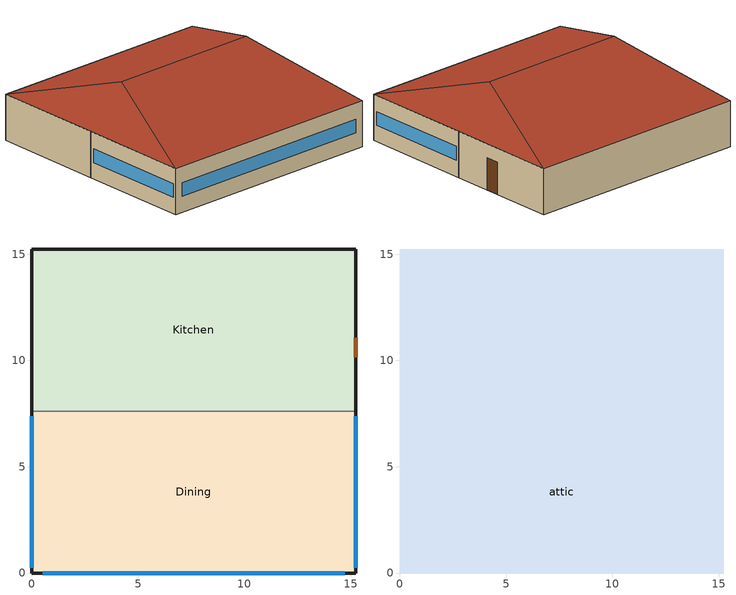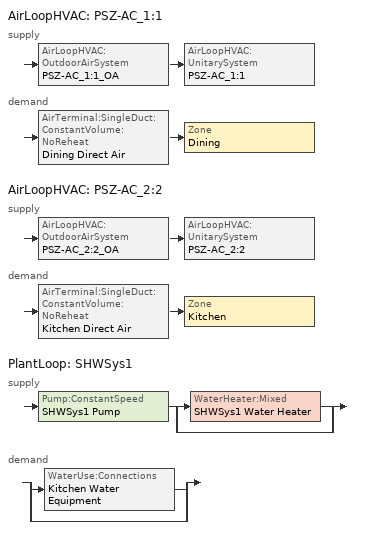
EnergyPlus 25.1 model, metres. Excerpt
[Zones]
Dining
 floor ground (Dining_Floor_Ffactor): 15.24,7.62 15.24,0 0,0 0,7.62 z0
 wall outside (nonres_ext_wall): 0,7.62 0,0 15.24,0 15.24,7.62 z0:3.05
 wall to Kitchen (int_wall): 15.24,7.62 0,7.62 z0:3.05
 window (NonreseastwestWindow_U_0.36_SHGC_0.38): 15.24,0.25 15.24,7.37 / 0,7.37 0,0.25 z1.07:1.98
 window (NonresWindow_U_0.36_SHGC_0.38): 0.51,0 14.73,0 z1.07:1.98
Kitchen
 floor ground (Kitchen_Floor_Ffactor): 15.24,15.24 15.24,7.62 0,7.62 0,15.24 z0
 wall outside (nonres_ext_wall): 15.24,7.62 15.24,15.24 0,15.24 0,7.62 z0:3.05
 door (Swinging Door_con): 15.24,10.15 15.24,11.06 z0:2.13
attic
 floor to Dining (nonres_roof_floor): 0,0 0,7.62 15.24,7.62 15.24,0 z3.05
 floor to Kitchen (nonres_roof_floor): 15.24,15.24 15.24,7.62 0,7.62 0,15.24 z3.05
 roof outside (AtticRoofDeck): 15.24,0,3.05 15.24,15.24,3.05 12.7,7.62,5.59; 15.24,15.24,3.05 0,15.24,3.05 2.54,7.62,5.59 12.7,7.62,5.59; 0,0,3.05 15.24,0,3.05 12.7,7.62,5.59 2.54,7.62,5.59; 0,15.24,3.05 0,0,3.05 2.54,7.62,5.59
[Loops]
AirLoopHVAC 'PSZ-AC_1:1'
 supply: AirLoopHVAC:OutdoorAirSystem 'PSZ-AC_1:1_OA' > AirLoopHVAC:UnitarySystem 'PSZ-AC_1:1'
 demand: AirTerminal:SingleDuct:ConstantVolume:NoReheat 'Dining Direct Air' > Zone 'Dining'
AirLoopHVAC 'PSZ-AC_2:2'
 supply: AirLoopHVAC:OutdoorAirSystem 'PSZ-AC_2:2_OA' > AirLoopHVAC:UnitarySystem 'PSZ-AC_2:2'
 demand: AirTerminal:SingleDuct:ConstantVolume:NoReheat 'Kitchen Direct Air' > Zone 'Kitchen'
PlantLoop 'SHWSys1'
 supply: Pump:ConstantSpeed 'SHWSys1 Pump' > split
  | WaterHeater:Mixed 'SHWSys1 Water Heater'
  | bypass
 demand: split
  | WaterUse:Connections 'Kitchen Water Equipment'
  | bypass
[Building]
RestaurantFastFood: Loads convergence tolerance value=0.04; Maximum number of warmup days=15; Minimum number of warmup days=6; North axis=0; Solar distribution=MinimalShadowing; Temperature convergence tolerance value=0.2; Terrain=City
[Site:GroundTemperature:FCfactorMethod]
January ground temperature=7.1; February ground temperature=3; March ground temperature=-1; April ground temperature=0.8; May ground temperature=-0.2; June ground temperature=4.8; July ground temperature=6.1; August ground temperature=13.7; September ground temperature=22.2; October ground temperature=22.7; November ground temperature=21.7; December ground temperature=18.5
[Site:Location]
Denver-Aurora-Buckley.AFB_CO_USA WMO=724695: Elevation=1726; Latitude=39.72; Longitude=-104.75; Time zone=-7
[Site:WaterMainsTemperature]
Annual average outdoor air temperature=9.95; Calculation method=Correlation; Maximum difference in monthly average outdoor air temperatures=23.7
[SizingPeriod:DesignDay] Barometric pressure=82237; Day of month=21; Daylight saving time indicator=No; Dry bulb temperature range modifier type=DefaultMultipliers; Humidity condition type=WetBulb; Rain indicator=No; Snow indicator=No
Name | Ashrae clear sky optical depth for beam irradiance taub | Ashrae clear sky optical depth for diffuse irradiance taud | Daily dry bulb temperature range | Day type | Maximum dry bulb temperature | Month | Solar model indicator | Wetbulb or dewpoint at maximum dry bulb | Wind direction | Wind speed | Sky clearness
Denver-Aurora-Buckley.AFB_CO_USA Ann Clg .4% Condns DB=>MWB | 0.423 | 2.02 | 14.8 | SummerDesignDay | 33.9 | 7 | ASHRAETau | 15 | 30 | 3.6
Denver-Aurora-Buckley.AFB_CO_USA Ann Htg 99.6% Condns DB |  |  | 0 | WinterDesignDay | -17.9 | 12 | ASHRAEClearSky | -17.9 | 180 | 2.5 | 0
[Construction]
AtticRoofDeck: F12 Asphalt shingles, G02 16mm plywood
InteriorFurnishings: Std Wood 6inch
NonresWindow_U_0.36_SHGC_0.38: Nonres Window Glazing Layer
NonreseastwestWindow_U_0.36_SHGC_0.38: Nonres East West Glazing Layer
Swinging Door_con: Opaque Door panel_con
int_wall: G01 13mm gypsum board, G01 13mm gypsum board
nonres_ext_wall: F07 25mm stucco, G01 16mm gypsum board, Nonres_Exterior_Wall_Insulation, G01 16mm gypsum board
nonres_roof_floor: G01 16mm gypsum board, Nonres_Roof_Insulation
[Construction:FfactorGroundFloor] Area=116.171; F factor=0.90012; Perimeterexposed=30.4856
Dining_Floor_Ffactor; Kitchen_Floor_Ffactor
[Material]
Name | Conductivity | Density | Roughness | Solar absorptance | Specific heat | Thermal absorptance | Thickness | Visible absorptance
F07 25mm stucco | 0.72 | 1856 | Smooth | 0.7 | 840 | 0.9 | 0.0254 | 0.7
F12 Asphalt shingles | 0.04 | 1120 | VeryRough | 0.7 | 1260 | 0.9 | 0.0032
G01 13mm gypsum board | 0.16 | 800 | Smooth | 0.7 | 1090 | 0.9 | 0.0127 | 0.5
G01 16mm gypsum board | 0.16 | 800 | MediumSmooth |  | 1090 |  | 0.0159
G02 16mm plywood | 0.12 | 544 | Smooth |  | 1210 |  | 0.0159
Std Wood 6inch | 0.12 | 540 | MediumSmooth | 0.7 | 1210 | 0.9 | 0.15 | 0.7
[Material:NoMass] Solar absorptance=0.7; Thermal absorptance=0.9; Visible absorptance=0.7
Name | Roughness | Thermal resistance
Nonres_Exterior_Wall_Insulation | MediumSmooth | 3.06958
Nonres_Roof_Insulation | MediumSmooth | 8.09878
Opaque Door panel_con | MediumRough | 0.475964
[WindowMaterial:SimpleGlazingSystem] Solar heat gain coefficient=0.38; U factor=2.04417; Visible transmittance=0.418
Nonres East West Glazing Layer; Nonres Window Glazing Layer
[AirLoopHVAC] Design supply air flow rate=Autosize
PSZ-AC_1:1; PSZ-AC_2:2
[AirLoopHVAC:UnitarySystem] Availability schedule=ALWAYS_ON; Control type=Load; Cooling supply air flow rate=Autosize; Cooling supply air flow rate method=SupplyAirFlowRate; Dehumidification control type=None; Dx heating coil sizing ratio=1; Fan placement=DrawThrough; Heating supply air flow rate=Autosize; Heating supply air flow rate method=SupplyAirFlowRate; Latent load control=SensibleOnlyLoadControl; Maximum supply air temperature=Autosize; Minimum supply air temperature=2; No load supply air flow rate=Autosize; No load supply air flow rate control set to low speed=No; No load supply air flow rate method=SupplyAirFlowRate; Supply air fan operating mode schedule=HVACOperationSchd; Use doas dx cooling coil=No
Name | Controlling zone or thermostat location | Cooling coil | Design specification multispeed object | Heating coil | Supply fan
PSZ-AC_1:1 | Dining | PSZ-AC_1:1_CoolC DXCoil | PSZ-AC_1:1_Unitary_Package_DX_Perf | PSZ-AC_1:1_HeatC | PSZ-AC_1:1_addAQ Fan
PSZ-AC_2:2 | Kitchen | PSZ-AC_2:2_CoolC DXCoil | PSZ-AC_2:2_Unitary_Package_DX_Perf | PSZ-AC_2:2_HeatC | PSZ-AC_2:2_addAQ Fan
[AirTerminal:SingleDuct:ConstantVolume:NoReheat] Availability schedule=ALWAYS_ON; Maximum air flow rate=Autosize
Dining Direct Air; Kitchen Direct Air
[AvailabilityManager:NightCycle] Applicability schedule=Always_On; Control type=CycleOnAny; Cycling run time=1800; Cycling run time control type=FixedRunTime; Fan schedule=HVACOperationSchd; Thermostat tolerance=1
PSZ-AC_1:1 Availability Manager; PSZ-AC_2:2 Availability Manager
[Coil:Cooling:DX:MultiSpeed] 2017 speed 1 rated evaporator fan power per volume flow rate=0; 2017 speed 2 rated evaporator fan power per volume flow rate=0; 2023 speed 1 rated evaporator fan power per volume flow rate=934.4; 2023 speed 2 rated evaporator fan power per volume flow rate=934.4; Apply latent degradation to speeds greater than 1=No; Apply part load fraction to speeds greater than 1=No; Availability schedule=ALWAYS_ON; Basin heater setpoint temperature=2; Condenser type=AirCooled; Fuel type=Electricity; Maximum outdoor dry bulb temperature for crankcase heater operation=10; Number of speeds=2; Speed 1 energy input ratio function of flow fraction curve=PSZ-AC_CoolCLennoxStandard10Ton_TGA120S2B_EIRFFF; Speed 1 energy input ratio function of temperature curve=PSZ-AC_CoolCLennoxStandard10Ton_TGA120S2B_EIRFT; Speed 1 evaporative condenser effectiveness=0.9; Speed 1 gross rated cooling cop=3.79883; Speed 1 part load fraction correlation curve=PSZ-AC_CoolCLennoxStandard10Ton_TGA120S2B_PLR; Speed 1 rated waste heat fraction of power input=0.2; Speed 1 total cooling capacity function of flow fraction curve=PSZ-AC_CoolCLennoxStandard10Ton_TGA120S2B_CapFF; Speed 1 total cooling capacity function of temperature curve=PSZ-AC_CoolCLennoxStandard10Ton_TGA120S2B_CapFT; Speed 2 energy input ratio function of flow fraction curve=PSZ-AC_CoolCLennoxStandard10Ton_TGA120S2B_EIRFFF; Speed 2 energy input ratio function of temperature curve=PSZ-AC_CoolCLennoxStandard10Ton_TGA120S2B_EIRFT; Speed 2 evaporative condenser effectiveness=0.9; Speed 2 gross rated cooling cop=3.79883; Speed 2 part load fraction correlation curve=PSZ-AC_CoolCLennoxStandard10Ton_TGA120S2B_PLR; Speed 2 rated waste heat fraction of power input=0.2; Speed 2 total cooling capacity function of flow fraction curve=PSZ-AC_CoolCLennoxStandard10Ton_TGA120S2B_CapFF; Speed 2 total cooling capacity function of temperature curve=PSZ-AC_CoolCLennoxStandard10Ton_TGA120S2B_CapFT
Name | Speed 1 gross rated sensible heat ratio | Speed 1 gross rated total cooling capacity | Speed 1 rated air flow rate | Speed 2 gross rated sensible heat ratio | Speed 2 gross rated total cooling capacity | Speed 2 rated air flow rate
PSZ-AC_1:1_CoolC DXCoil | 0.79866 | 15827.32 | 1.27484 | 0.79866 | 31654.64 | 1.91226
PSZ-AC_2:2_CoolC DXCoil | 0.7297 | 13858.59 | 0.906887 | 0.7297 | 27717.18 | 1.36033
[Coil:Heating:Fuel] Availability schedule=ALWAYS_ON; Fuel type=NaturalGas; Nominal capacity=Autosize
Name | Burner efficiency
PSZ-AC_1:1_HeatC | 0.81
PSZ-AC_2:2_HeatC | 0.8
[Controller:OutdoorAir] Economizer control action type=ModulateFlow; Economizer control type=DifferentialDryBulb; Lockout type=LockoutWithHeating; Maximum outdoor air flow rate=Autosize; Minimum limit type=FixedMinimum; Minimum outdoor air flow rate=Autosize
Name | Maximum fraction of outdoor air schedule | Minimum outdoor air schedule
PSZ-AC_1:1_OA_Controller | SZ_system_OA_Max_Frac_SCH | MinOA_MotorizedDamper_Sched
PSZ-AC_2:2_OA_Controller |  | MINOA_FFKITCH_SCHED
[Daylighting:Controls]
Dining_DaylCtrl: Daylighting reference point name 1=Dining_DaylRefPt1; Fraction of lights controlled by reference point 1=0.38; Illuminance setpoint at reference point 1=215; Daylighting reference point name 2=Dining_DaylRefPt2; Fraction of lights controlled by reference point 2=0.38; Illuminance setpoint at reference point 2=215; Daylighting method=SplitFlux; Glare calculation azimuth angle of view direction clockwise from zone y axis=180; Glare calculation daylighting reference point=Dining_DaylRefPt1; Lighting control type=ContinuousOff; Maximum allowable discomfort glare index=22; Minimum input power fraction for continuous or continuousoff dimming control=0.2; Minimum light output fraction for continuous or continuousoff dimming control=0.2; Number of stepped control steps=3; Probability lighting will be reset when needed in manual stepped control=1; Zone or space=Dining
[DesignSpecification:OutdoorAir]
Name | Outdoor air flow per zone | Outdoor air flow per zone floor area | Outdoor air method
SZ DSOA Dining | 0 | 0.00358138 | Flow/Area
SZ DSOA Kitchen | 1.14136 | 0.000792347 | Maximum
[ElectricEquipment] Design level calculation method=EquipmentLevel
Name | Design level | End use subcategory | Fraction latent | Fraction lost | Fraction radiant | Schedule | Zone or zonelist or space or spacelist
Dining_MiscElec_Equip | 13567.3 | Cooking | 0.25 | 0 | 0.3 | BLDG_EQUIP_SCH | Dining
Kitchen_MiscElec_Equip | 31468.7 | Cooking | 0.25 | 0.3 | 0.3 | BLDG_EQUIP_SCH | Kitchen
Kitchen_Reach-in-Freezer | 277.5 | ReachInFreezer | 0 | 0 | 0.25 | Always_on | Kitchen
Kitchen_Reach-in-Refrigerator | 313.3 | ReachInRefrigerator | 0 | 0 | 0.25 | Always_on | Kitchen
[EnergyManagementSystem:Actuator] Actuated component control type=Electricity Rate; Actuated component type=Lights
Name | Actuated component unique
Dining_Light_Actuator | Dining_lights
Kitchen_Light_Actuator | Kitchen_lights
[EnergyManagementSystem:InternalVariable] Internal data type=Zone Floor Area
Name | Internal data index key
Dining_Area | Dining
Kitchen_Area | Kitchen
[EnergyManagementSystem:Program]
SET_Dining_Light_EMS_Program: SET Dining_LSr_IP=0.093*Dining_LSr/Dining_Area; IF (Dining_Occ_Sensor <= 0) && (Dining_LSr_IP >= 0.02); SET Dining_Light_Actuator = 0.02*Dining_Area/0.09290304; ELSE; SET Dining_Light_Actuator = NULL; ENDIF
SET_Kitchen_Light_EMS_Program: SET Kitchen_LSr_IP=0.093*Kitchen_LSr/Kitchen_Area; IF (Kitchen_Occ_Sensor <= 0) && (Kitchen_LSr_IP >= 0.02); SET Kitchen_Light_Actuator = 0.02*Kitchen_Area/0.09290304; ELSE; SET Kitchen_Light_Actuator = NULL; ENDIF
[EnergyManagementSystem:ProgramCallingManager]
SET_Dining_Light_EMS_Program_Prog_Manager: BeginTimestepBeforePredictor; SET_Dining_Light_EMS_Program
SET_Kitchen_Light_EMS_Program_Prog_Manager: BeginTimestepBeforePredictor; SET_Kitchen_Light_EMS_Program
[EnergyManagementSystem:Sensor]
Name | Output variable or output meter index key | Output variable or output meter
Dining_LSr | Dining | Zone Lights Electricity Rate
Dining_Occ_Sensor | Dining | People Occupant Count
Kitchen_LSr | Kitchen | Zone Lights Electricity Rate
Kitchen_Occ_Sensor | Kitchen | People Occupant Count
OAT_F |  | Site Outdoor Air Drybulb Temperature
[Exterior:Lights] Control option=AstronomicalClock; End use subcategory=General
Name | Design level | Schedule
Exterior_Lights_a | 122.81 | Exterior_lighting_schedule_a
Exterior_Lights_b | 649.5 | Exterior_lighting_schedule_b_2016
[Fan:SystemModel] Availability schedule=HVACOperationSchd; Design electric power consumption=Autosize; Design maximum air flow rate=Autosize; Design power sizing method=TotalEfficiencyAndPressure; Design pressure rise=622.5; Electric power minimum flow rate fraction=1; End use subcategory=General; Motor in air stream fraction=1; Night ventilation mode pressure rise=622.5; Number of speeds=2; Speed control method=Discrete; Speed electric power fraction 1=0.4; Speed flow fraction 1=0.66; Speed electric power fraction 2=1; Speed flow fraction 2=1
Name | Fan total efficiency | Motor efficiency
PSZ-AC_1:1_addAQ Fan | 0.58175 | 0.895
PSZ-AC_2:2_addAQ Fan | 0.56225 | 0.865
[Fan:ZoneExhaust] Availability schedule=Hours_of_operation; End use subcategory=General
Name | Fan total efficiency | Maximum flow rate | Pressure rise | Balanced exhaust fraction schedule
Dining Exhaust Fan | 1 | 0.41605 | 0
Kitchen Exhaust Fan | 0.385 | 1.5574 | 124.5 | Kitchen Exhaust Fan Balanced Exhaust Fraction Schedule
[GasEquipment]
Kitchen_MiscGas_Equip: Design level=91932.6; Design level calculation method=EquipmentLevel; End use subcategory=Cooking; Fraction latent=0.1; Fraction lost=0.7; Fraction radiant=0.2; Schedule=FF_GAS_EQUIP_SCH; Zone or zonelist or space or spacelist=Kitchen
[InternalMass] Construction=InteriorFurnishings; Surface area=232.343
Name | Zone or zonelist
Dining_InternalMass_1 | Dining
Kitchen_InternalMass_1 | Kitchen
[Lights] Design level calculation method=Watts/Area; End use subcategory=LightsWired; Fraction radiant=0.7; Fraction replaceable=1; Fraction visible=0.2; Return air fraction=0; Return air fraction calculated from plenum temperature=No
Name | Schedule | Watts per floor area | Zone or zonelist or space or spacelist
Dining_Lights | BLDG_LIGHT_DINING_SCH | 4.30556 | Dining
Kitchen_Lights | BLDG_LIGHT_KITCHEN_SCH | 11.7327 | Kitchen
[People] Activity level schedule=ACTIVITY_SCH; Air velocity schedule=AIR_VELO_SCH; Clothing insulation calculation method=ClothingInsulationSchedule; Clothing insulation schedule=CLOTHING_SCH; Enable ashrae 55 comfort warnings=No; Fraction radiant=0.3; Mean radiant temperature calculation type=EnclosureAveraged; Number of people schedule=BLDG_OCC_SCH; Sensible heat fraction=Autocalculate; Thermal comfort model 1 type=Fanger; Work efficiency schedule=WORK_EFF_SCH
Name | Floor area per person | Number of people calculation method | Zone or zonelist or space or spacelist | Number of people
Dining | 1.327 | Area/Person | Dining
Kitchen |  | People | Kitchen | 6.2733
[PlantEquipmentList]
SHWSys1 Equipment List: SHWSys1 Water Heater, WaterHeater:Mixed
[PlantEquipmentOperation:HeatingLoad]
SHWSys1 Operation Scheme: Load range 1 lower limit=0; Load range 1 upper limit=1e+15; Range 1 equipment list=SHWSys1 Equipment List
[PlantEquipmentOperationSchemes]
SHWSys1 Loop Operation Scheme List: Control scheme 1=SHWSys1 Operation Scheme; Control scheme 1 schedule=PlantOnSched
[PlantLoop]
SHWSys1: Fluid type=Water; Load distribution scheme=Optimal; Maximum loop flow rate=Autosize; Maximum loop temperature=60; Minimum loop flow rate=0; Minimum loop temperature=10; Plant equipment operation scheme=SHWSys1 Loop Operation Scheme List; Plant loop volume=Autocalculate
[Pump:ConstantSpeed]
SHWSys1 Pump: Design flow rate=Autosize; Design power consumption=Autosize; Design pump head=0.001; Fraction of motor inefficiencies to fluid stream=0; Motor efficiency=0.3; Pump control type=Intermittent
[Refrigeration:Case] Zone=Kitchen; Anti sweat heater control type=None; Availability schedule=ALWAYS_ON; Case anti sweat heater power per unit length=0; Case height=0; Case lighting schedule=walkin_occ_lght_sch; Defrost energy correction curve type=None; Fraction of lighting energy to case=1; Humidity at zero anti sweat heater energy=0; Latent case credit curve type=CaseTemperatureMethod; Minimum anti sweat heater power per unit length=0; Rated ambient relative humidity=55; Rated ambient temperature=23.88; Standard case lighting power per unit length=33
Name | Case credit fraction schedule | Case defrost drip down schedule | Case defrost power per unit length | Case defrost schedule | Case defrost type | Case length | Case operating temperature | Fraction of anti sweat heater energy to case | Latent case credit curve | Operating case fan power per unit length | Rated latent heat ratio | Rated runtime fraction | Rated total cooling capacity per unit length | Refrigerated case restocking schedule | Standard case fan power per unit length | Under case hvac return air fraction
Kitchen_Case:1_WALKINFREEZER | Kitchen_Case:1_WALKINFREEZER_CaseCreditReduxSched | Kitchen_Case:1_WALKINFREEZER_CaseDripDown2aDaySched | 1291.7 | Kitchen_Case:1_WALKINFREEZER_CaseDefrost2aDaySched | Electric | 2.44 | -23 | 0 | Kitchen_Case:1_WALKINFREEZERSingleShelfHorizontal_LatentEnergyMult | 21.1429 | 0.1 | 0.4 | 688 | Kitchen_Case:1_WALKINFREEZER_WalkInStockingSched | 21.1429 | 0
Kitchen_Case:2_SELFCONTAINEDDISPLAYCASE |  |  | 0 |  | None | 3.05 | 2 | 0.2 | Kitchen_Case:2_SELFCONTAINEDDISPLAYCASEMultiShelfVertical_LatentEnergyMult | 18.8571 | 0.08 | 0.85 | 734 | Kitchen_Case:2_SELFCONTAINEDDISPLAYCASE_CaseStockingSched | 18.8571 | 0.05
[Refrigeration:CaseAndWalkInList]
Name | Case or walkin name 1
RACK1CaseList | Kitchen_Case:1_WALKINFREEZER
RACK2CaseList | Kitchen_Case:2_SELFCONTAINEDDISPLAYCASE
[Refrigeration:CompressorRack] Condenser type=AirCooled; Design condenser fan power=330; Heat rejection location=Zone
Name | Compressor rack cop function of temperature curve | Condenser fan power function of temperature curve | Design compressor rack cop | End use subcategory | Refrigeration case name or walkin name or caseandwalkinlist
RACK1 | RACK1_RackCOPfTCurve | RACK1_RackCondFanCurve2 | 2.51 | LowTempRefrigeration | RACK1CaseList
RACK2 | RACK2_RackCOPfTCurve |  | 7.29 | MedTempRefrigeration | RACK2CaseList
[SetpointManager:MixedAir] Control variable=Temperature
Name | Setpoint node or nodelist
PSZ-AC_1:1_CoolC SAT Manager | PSZ-AC_1:1_CoolC-PSZ-AC_1:1_HeatCNode
PSZ-AC_1:1_HeatC MixedAir Manager | PSZ-AC_1:1_HeatC-PSZ-AC_1:1 FanNode
PSZ-AC_1:1_OAMixed Air Temp Manager | PSZ-AC_1:1_OA-PSZ-AC_1:1_CoolCNode
PSZ-AC_2:2_CoolC SAT Manager | PSZ-AC_2:2_CoolC-PSZ-AC_2:2_HeatCNode
PSZ-AC_2:2_HeatC MixedAir Manager | PSZ-AC_2:2_HeatC-PSZ-AC_2:2 FanNode
PSZ-AC_2:2_OAMixed Air Temp Manager | PSZ-AC_2:2_OA-PSZ-AC_2:2_CoolCNode
[SetpointManager:Scheduled]
SHWSys1 Loop Setpoint Manager: Control variable=Temperature; Schedule=SHWSys1-Loop-Temp-Schedule; Setpoint node or nodelist=SHWSys1 Supply Outlet Node
[SetpointManager:SingleZone:Cooling] Control variable=Temperature; Maximum supply air temperature=99; Minimum supply air temperature=12.8
Name | Control zone | Setpoint node or nodelist
SupAirTemp MngrDining - Clg | Dining | PSZ-AC_1:1 Supply Equipment Outlet Node
SupAirTemp MngrKitchen - Clg | Kitchen | PSZ-AC_2:2 Supply Equipment Outlet Node
[SetpointManager:SingleZone:Heating] Control variable=Temperature; Maximum supply air temperature=40; Minimum supply air temperature=12.8
Name | Control zone | Setpoint node or nodelist
SupAirTemp MngrDining - Htg | Dining | PSZ-AC_1:1 Zone Equipment Inlet Node
SupAirTemp MngrKitchen - Htg | Kitchen | PSZ-AC_2:2 Zone Equipment Inlet Node
[Sizing:Plant]
SHWSys1: Design loop exit temperature=60; Loop design temperature difference=5; Loop type=Heating
[Sizing:System] 100 outdoor air in cooling=No; 100 outdoor air in heating=No; Central cooling capacity control method=OnOff; Central cooling design supply air humidity ratio=0.007; Central cooling design supply air temperature=12.8; Central heating design supply air humidity ratio=0.008; Central heating design supply air temperature=40; Central heating maximum system air flow ratio=1; Cooling design capacity=Autosize; Cooling design capacity method=CoolingDesignCapacity; Cooling supply air flow rate=0; Cooling supply air flow rate method=DesignDay; Design outdoor air flow rate=Autosize; Heating design capacity=Autosize; Heating design capacity method=HeatingDesignCapacity; Heating supply air flow rate=0; Heating supply air flow rate method=DesignDay; Precool design humidity ratio=0.008; Precool design temperature=12.8; Preheat design humidity ratio=0.008; Preheat design temperature=7; System outdoor air method=ZoneSum; Type of load to size on=Sensible; Type of zone sum to use=Coincident; Zone maximum outdoor air fraction=1
PSZ-AC_1:1; PSZ-AC_2:2
[Sizing:Zone] Account for dedicated outdoor air system=No; Cooling design air flow method=DesignDayWithLimit; Cooling design air flow rate=0; Cooling minimum air flow fraction=0; Dedicated outdoor air high setpoint temperature for design=Autosize; Dedicated outdoor air low setpoint temperature for design=Autosize; Dedicated outdoor air system control strategy=NeutralSupplyAir; Heating design air flow method=DesignDay; Heating design air flow rate=0; Zone cooling design supply air humidity ratio=0.007; Zone cooling design supply air temperature=12.8; Zone cooling design supply air temperature input method=SupplyAirTemperature; Zone heating design supply air humidity ratio=0.008; Zone heating design supply air temperature=40; Zone heating design supply air temperature input method=SupplyAirTemperature
Name | Cooling minimum air flow | Cooling minimum air flow per zone floor area | Design specification outdoor air object
Dining | 0 | 0.00358118 | SZ DSOA Dining
Kitchen | 1.14136 | 0 | SZ DSOA Kitchen
[ThermostatSetpoint:DualSetpoint]
Name | Cooling setpoint temperature schedule | Heating setpoint temperature schedule
Dining DualSPSched | CLGSETP_SCH_NO_OPTIMUM | HTGSETP_SCH_NO_OPTIMUM
Kitchen DualSPSched | CLGSETP_KITCHEN_SCH_NO_OPTIMUM | HTGSETP_KITCHEN_SCH_NO_OPTIMUM
[UnitarySystemPerformance:Multispeed] Cooling speed supply air flow ratio 1=0.66; Heating speed supply air flow ratio 1=1; Cooling speed supply air flow ratio 2=1; Heating speed supply air flow ratio 2=1; No load supply air flow rate ratio=0.66; Number of speeds for cooling=2; Number of speeds for heating=2; Single mode operation=No
PSZ-AC_1:1_Unitary_Package_DX_Perf; PSZ-AC_2:2_Unitary_Package_DX_Perf
[WaterHeater:Mixed]
SHWSys1 Water Heater: Ambient temperature indicator=Zone; Ambient temperature zone=KITCHEN; Deadband temperature difference=2; Heater control type=Cycle; Heater fuel type=NaturalGas; Heater maximum capacity=29307.11; Heater thermal efficiency=0.80804; Indirect water heating recovery time=1.5; Maximum temperature limit=82.2222; Off cycle loss coefficient to ambient temperature=7.56156; Off cycle parasitic fuel consumption rate=720; Off cycle parasitic fuel type=NaturalGas; Off cycle parasitic heat fraction to tank=0.8; On cycle loss coefficient to ambient temperature=7.56156; On cycle parasitic fuel consumption rate=720; On cycle parasitic fuel type=NaturalGas; Setpoint temperature schedule=SHWSys1 Water Heater Setpoint Temperature Schedule Name; Source side design flow rate=Autosize; Source side effectiveness=1; Tank volume=0.378541; Use side design flow rate=Autosize; Use side effectiveness=1
[WaterUse:Connections]
Kitchen Water Equipment: Water use equipment name 1=Kitchen Water Equipment
[WaterUse:Equipment]
Kitchen Water Equipment: Zone=Kitchen; End use subcategory=WaterUse; Flow rate fraction schedule=BLDG_SWH_SCH; Hot water supply temperature schedule=Kitchen Water Equipment Hot Supply Temp Sched; Latent fraction schedule=Kitchen Water Equipment Latent fract sched; Peak flow rate=9.598e-05; Sensible fraction schedule=Kitchen Water Equipment Sensible fract sched
[Zone] Floor area=Autocalculate; Multiplier=1; Type=1
Name | Ceiling height | Part of total floor area | Volume
Dining; Kitchen | 3.0488 | Yes | 354.1836
attic | -9999 | No | 262.3406
[ZoneControl:Thermostat] Control type schedule=Dual Zone Control Type Sched
Name | Zone or zonelist | Control 1
Dining Thermostat | Dining | Dining DualSPSched
Kitchen Thermostat | Kitchen | Kitchen DualSPSched
[Zone equipment]
Dining: Dining Exhaust Fan, Dining Direct Air
Kitchen: Kitchen Exhaust Fan, Kitchen Direct Air
[ZoneInfiltration:DesignFlowRate] Temperature term coefficient=0; Velocity squared term coefficient=0
Name | Constant term coefficient | Design flow rate | Design flow rate calculation method | Schedule | Velocity term coefficient | Zone or zonelist or space or spacelist | Flow rate per exterior surface area
Dining_Door_Infiltration | 1 | 0.583798 | Flow/Zone | VESTIBULE_DOOR_INFIL_SCH | 0 | Dining
Dining_Infiltration | 0 |  | Flow/ExteriorArea | INFIL_SCH_PNNL | 0.224 | Dining | 0.00056896
Kitchen_Infiltration | 0 |  | Flow/ExteriorArea | INFIL_SCH_PNNL | 0.224 | Kitchen | 0.00056896
attic_Infiltration | 1 | 0.0729 | Flow/Zone | ALWAYS_ON | 0 | attic
[Curve:Biquadratic] Maximum value of x=22; Maximum value of y=46; Minimum value of x=17; Minimum value of y=29
Name | Coefficient1 constant | Coefficient2 x | Coefficient3 x 2 | Coefficient4 y | Coefficient5 y 2 | Coefficient6 x y
PSZ-AC_CoolCLennoxStandard10Ton_TGA120S2B_CapFT | 0.42415 | 0.04426 | -0.00042 | 0.00333 | -8e-05 | -0.00021
PSZ-AC_CoolCLennoxStandard10Ton_TGA120S2B_EIRFT | 1.23649 | -0.02431 | 0.00057 | -0.01434 | 0.00063 | -0.00038
[Curve:Cubic] Maximum value of x=20; Minimum value of x=-35
Name | Coefficient1 constant | Coefficient2 x | Coefficient3 x 2 | Coefficient4 x 3
Kitchen_Case:1_WALKINFREEZERSingleShelfHorizontal_LatentEnergyMult | 0.0236 | 0.0006 | 0 | 0
Kitchen_Case:2_SELFCONTAINEDDISPLAYCASEMultiShelfVertical_LatentEnergyMult | 0.0265263 | 0.00107803 | 6.02558e-05 | 1.23732e-06
[Curve:Quadratic]
Name | Maximum value of x | Minimum value of x | Coefficient1 constant | Coefficient2 x | Coefficient3 x 2
PSZ-AC_CoolCLennoxStandard10Ton_TGA120S2B_CapFF | 1.13877 | 0.75918 | 0.77136 | 0.34053 | -0.11088
PSZ-AC_CoolCLennoxStandard10Ton_TGA120S2B_EIRFFF | 1.13877 | 0.75918 | 1.2055 | -0.32953 | 0.12308
PSZ-AC_CoolCLennoxStandard10Ton_TGA120S2B_PLR | 1 | 0 | 0.771 | 0.229 | 0
RACK1_RackCOPfTCurve | 35 | 10 | 1.7603 | -0.0377 | 0.0004
RACK1_RackCondFanCurve2 | 35 | 0 | 0 | 0.0286 | 0
RACK2_RackCOPfTCurve | 50 | 0 | 1 | 0 | 0
[Schedule:Compact]
ACTIVITY_SCH: Through: 12/31, For: AllDays, Until: 24:00, 120
AIR_VELO_SCH; Kitchen Water Equipment Sensible fract sched: Through: 12/31, For: AllDays, Until: 24:00, 0.2
ALWAYS_ON; PlantOnSched: Through: 12/31, For: AllDays, Until: 24:00, 1
BLDG_EQUIP_SCH: Through: 12/31, For: Weekdays, Until: 01:00, 0.0299675, Until: 02:00, 0.0199015, Until: 03:00, 0.0298522, Until: 04:00, 0.0199015, Until: 05:00, 0.0497536, Until: 06:00, 0.11987, Until: 07:00, 0.129859, Until: 08:00, 0.149837, Until: 09:00, 0.179805, Until: 10:00, 0.209772, Until: 11:00, 0.259718, Until: 12:00, 0.289686, Until: 13:00, 0.269707, Until: 14:00, 0.249729, Until: 15:00, 0.229751, Until: 16:00, 0.229751, Until: 17:00, 0.259718, Until: 18:00, 0.259718, Until: 19:00, 0.23974, Until: 20:00, 0.219762, Until: 21:00, 0.199783, Until: 22:00, 0.179805, Until: 23:00, 0.0899024, Until: 24:00, 0.0299675, For: Saturday, Until: 01:00, 0.0299675, Until: 02:00, 0.0199015, Until: 03:00, 0.0298522, Until: 04:00, 0.0199015, Until: 05:00, 0.0497536, Until: 06:00, 0.119409, Until: 07:00, 0.129859, Until: 08:00, 0.149837, Until: 09:00, 0.179805, Until: 10:00, 0.209772, Until: 11:00, 0.259718, Until: 12:00, 0.289686, Until: 13:00, 0.269707, Until: 14:00, 0.249729, Until: 15:00, 0.229751, Until: 16:00, 0.229751, Until: 17:00, 0.259718, Until: 18:00, 0.259718, Until: 19:00, 0.23974, Until: 20:00, 0.219762, Until: 21:00, 0.199783, Until: 22:00, 0.179805, Until: 23:00, 0.0899024, Until: 24:00, 0.0299675, For: SummerDesignDay, Until: 24:00, 0.29, For: WinterDesignDay, Until: 24:00, 0, For: Sunday Holidays AllOtherDays, Until: 01:00, 0.0299675, Until: 02:00, 0.0199015, Until: 03:00, 0.0298522, Until: 04:00, 0.0199015, Until: 05:00, 0.0497536, Until: 06:00, 0.119409, Until: 07:00, 0.129859, Until: 08:00, 0.149837, Until: 09:00, 0.179805, Until: 10:00, 0.209772, Until: 11:00, 0.259718, Until: 12:00, 0.289686, Until: 13:00, 0.269707, Until: 14:00, 0.249729, Until: 15:00, 0.229751, Until: 16:00, 0.229751, Until: 17:00, 0.259718, Until: 18:00, 0.259718, Until: 19:00, 0.23974, Until: 20:00, 0.219762, Until: 21:00, 0.199783, Until: 22:00, 0.179805, Until: 23:00, 0.0899024, Until: 24:00, 0.0299675
BLDG_LIGHT_DINING_SCH: Through: 12/31, For: Weekday, Until: 1:00, 0.139857, Until: 5:00, 0.15, Until: 6:00, 0.186476, Until: 8:00, 0.372952, Until: 10:00, 0.559428, Until: 22:00, 0.839142, Until: 23:00, 0.46619, Until: 24:00, 0.279714, For: Saturday, Until: 1:00, 0.186476, Until: 6:00, 0.15, Until: 8:00, 0.279714, Until: 10:00, 0.559428, Until: 17:00, 0.745904, Until: 22:00, 0.839142, Until: 23:00, 0.46619, Until: 24:00, 0.279714, For: SummerDesignDay, Until: 24:00, 1, For: WinterDesignDay, Until: 24:00, 0, For: Sunday Holidays AllOtherDays, Until: 1:00, 0.186476, Until: 6:00, 0.15, Until: 8:00, 0.279714, Until: 10:00, 0.46619, Until: 16:00, 0.652666, Until: 22:00, 0.559428, Until: 23:00, 0.46619, Until: 24:00, 0.279714
BLDG_LIGHT_KITCHEN_SCH: Through: 12/31, For: Weekday, Until: 1:00, 0.13332, Until: 5:00, 0.15, Until: 6:00, 0.17776, Until: 8:00, 0.35552, Until: 10:00, 0.53328, Until: 22:00, 0.79992, Until: 23:00, 0.4444, Until: 24:00, 0.26664, For: Saturday, Until: 1:00, 0.17776, Until: 6:00, 0.15, Until: 8:00, 0.26664, Until: 10:00, 0.53328, Until: 17:00, 0.71104, Until: 22:00, 0.79992, Until: 23:00, 0.4444, Until: 24:00, 0.26664, For: SummerDesignDay, Until: 24:00, 1, For: WinterDesignDay, Until: 24:00, 0, For: Sunday Holidays AllOtherDays, Until: 1:00, 0.17776, Until: 6:00, 0.15, Until: 8:00, 0.26664, Until: 10:00, 0.4444, Until: 16:00, 0.62216, Until: 22:00, 0.53328, Until: 23:00, 0.4444, Until: 24:00, 0.26664
BLDG_OCC_SCH: Through: 12/31, For: Weekdays, Until: 01:00, 0.05, Until: 05:00, 0, Until: 06:00, 0.05, Until: 07:00, 0.1, Until: 10:00, 0.4, Until: 11:00, 0.2, Until: 12:00, 0.5, Until: 13:00, 0.8, Until: 14:00, 0.7, Until: 15:00, 0.4, Until: 16:00, 0.2, Until: 17:00, 0.25, Until: 18:00, 0.5, Until: 21:00, 0.8, Until: 22:00, 0.5, Until: 23:00, 0.35, Until: 24:00, 0.2, For: SummerDesignDay, Until: 24:00, 1, For: WinterDesignDay, Until: 24:00, 0, For: Saturday, Until: 01:00, 0.05, Until: 06:00, 0, Until: 07:00, 0.05, Until: 09:00, 0.5, Until: 10:00, 0.4, Until: 11:00, 0.2, Until: 12:00, 0.45, Until: 14:00, 0.5, Until: 15:00, 0.35, Until: 18:00, 0.3, Until: 19:00, 0.7, Until: 20:00, 0.9, Until: 21:00, 0.7, Until: 22:00, 0.65, Until: 23:00, 0.55, Until: 24:00, 0.35, For: Sunday Holidays AllOtherDays, Until: 01:00, 0.05, Until: 06:00, 0, Until: 07:00, 0.05, Until: 09:00, 0.5, Until: 11:00, 0.2, Until: 12:00, 0.3, Until: 14:00, 0.5, Until: 15:00, 0.3, Until: 16:00, 0.2, Until: 17:00, 0.25, Until: 18:00, 0.35, Until: 19:00, 0.55, Until: 20:00, 0.65, Until: 21:00, 0.7, Until: 22:00, 0.35, Until: 24:00, 0.2
BLDG_SWH_SCH: Through: 12/31, For: Weekdays, Until: 01:00, 0, Until: 06:00, 0, Until: 07:00, 0.15, Until: 08:00, 0.15, Until: 09:00, 0.33, Until: 10:00, 0.13, Until: 11:00, 0.1, Until: 12:00, 0.72, Until: 13:00, 0.31, Until: 14:00, 0.98, Until: 15:00, 0.92, Until: 16:00, 0.22, Until: 17:00, 0.31, Until: 18:00, 0.23, Until: 19:00, 0.16, Until: 20:00, 0.1, Until: 21:00, 0.4, Until: 22:00, 0.42, Until: 23:00, 0.43, Until: 24:00, 0.15, For: SummerDesignDay WinterDesignDay, Until: 01:00, 0, Until: 06:00, 0, Until: 07:00, 0, Until: 08:00, 0.15, Until: 09:00, 0.15, Until: 10:00, 0.15, Until: 11:00, 0.1, Until: 12:00, 0.72, Until: 13:00, 0.6, Until: 14:00, 0.98, Until: 15:00, 0.92, Until: 16:00, 0.25, Until: 17:00, 0.25, Until: 18:00, 0.23, Until: 19:00, 0.16, Until: 20:00, 0.1, Until: 21:00, 0.4, Until: 22:00, 0.42, Until: 23:00, 0.43, Until: 24:00, 0.15, For: Sunday Holidays AllOtherDays, Until: 01:00, 0, Until: 06:00, 0, Until: 07:00, 0, Until: 08:00, 0.15, Until: 09:00, 0.15, Until: 10:00, 0.15, Until: 11:00, 0.1, Until: 12:00, 0.72, Until: 13:00, 0.6, Until: 14:00, 0.98, Until: 15:00, 0.92, Until: 16:00, 0.25, Until: 17:00, 0.25, Until: 18:00, 0.23, Until: 19:00, 0.16, Until: 20:00, 0.1, Until: 21:00, 0.4, Until: 22:00, 0.42, Until: 23:00, 0.43, Until: 24:00, 0
CLGSETP_KITCHEN_SCH_NO_OPTIMUM: Through: 12/31, For: SummerDesignDay, Until: 05:00, 30, Until: 06:00, 28.33, Until: 24:00, 26.11, For: Weekdays, Until: 03:00, 30, Until: 04:00, 26.11, Until: 05:00, 26.11, Until: 24:00, 26.11, For: Saturday, Until: 03:00, 30, Until: 04:00, 26.11, Until: 05:00, 26.11, Until: 24:00, 26.11, For: WinterDesignDay, Until: 24:00, 30, For: Sunday Holidays AllOtherDays, Until: 03:00, 30, Until: 04:00, 26.11, Until: 05:00, 26.11, Until: 24:00, 26.11
CLGSETP_SCH_NO_OPTIMUM: Through: 12/31, For: SummerDesignDay, Until: 05:00, 30, Until: 06:00, 26.67, Until: 24:00, 23.89, For: Weekdays, Until: 03:00, 30, Until: 04:00, 23.89, Until: 05:00, 23.89, Until: 24:00, 23.89, For: Saturday, Until: 03:00, 30, Until: 04:00, 23.89, Until: 05:00, 23.89, Until: 24:00, 23.89, For: WinterDesignDay, Until: 24:00, 30, For: Sunday Holidays AllOtherDays, Until: 03:00, 30, Until: 04:00, 23.89, Until: 05:00, 23.89, Until: 24:00, 23.89
CLOTHING_SCH: Through: 04/30, For: AllDays, Until: 24:00, 1, Through: 09/30, For: AllDays, Until: 24:00, 0.5, Through: 12/31, For: AllDays, Until: 24:00, 1
Dual Zone Control Type Sched: Through: 12/31, For: AllDays, Until: 24:00, 4
Exterior_lighting_schedule_a: Through:12/31, For:AllDays, Until: 01:00, 1, Until: 06:00, 0, Until: 24:00, 1
Exterior_lighting_schedule_b_2016: Through:12/31, For:AllDays, Until: 06:00, 0.5, Until: 24:00, 1
FF_GAS_EQUIP_SCH: Through: 12/31, For: Weekdays Saturday, Until: 01:00, 0.03, Until: 02:00, 0.02, Until: 03:00, 0.03, Until: 04:00, 0.02, Until: 05:00, 0.05, Until: 06:00, 0.12, Until: 07:00, 0.13, Until: 08:00, 0.15, Until: 09:00, 0.18, Until: 10:00, 0.21, Until: 11:00, 0.26, Until: 12:00, 0.29, Until: 13:00, 0.27, Until: 14:00, 0.25, Until: 15:00, 0.23, Until: 16:00, 0.23, Until: 17:00, 0.26, Until: 18:00, 0.26, Until: 19:00, 0.24, Until: 20:00, 0.22, Until: 21:00, 0.2, Until: 22:00, 0.18, Until: 23:00, 0.09, Until: 24:00, 0.03, For: SummerDesignDay, Until: 24:00, 0.29, For: WinterDesignDay, Until: 24:00, 0, For: Sunday Holidays AllOtherDays, Until: 01:00, 0.03, Until: 02:00, 0.02, Until: 03:00, 0.03, Until: 04:00, 0.02, Until: 05:00, 0.05, Until: 06:00, 0.12, Until: 07:00, 0.13, Until: 08:00, 0.15, Until: 09:00, 0.18, Until: 10:00, 0.21, Until: 11:00, 0.26, Until: 12:00, 0.29, Until: 13:00, 0.27, Until: 14:00, 0.25, Until: 15:00, 0.23, Until: 16:00, 0.23, Until: 17:00, 0.26, Until: 18:00, 0.26, Until: 19:00, 0.24, Until: 20:00, 0.22, Until: 21:00, 0.2, Until: 22:00, 0.18, Until: 23:00, 0.09, Until: 24:00, 0.03
HTGSETP_KITCHEN_SCH_NO_OPTIMUM: Through: 12/31, For: WinterDesignDay, Until: 05:00, 15.56, Until: 06:00, 17.22, Until: 24:00, 18.89, For: Weekdays, Until: 03:00, 15.56, Until: 04:00, 18.89, Until: 05:00, 18.89, Until: 24:00, 18.89, For: SummerDesignDay, Until: 24:00, 15.56, For: Saturday, Until: 03:00, 15.56, Until: 04:00, 18.89, Until: 05:00, 18.89, Until: 24:00, 18.89, For: Sunday Holidays AllOtherDays, Until: 03:00, 15.56, Until: 04:00, 18.89, Until: 05:00, 18.89, Until: 24:00, 18.89
HTGSETP_SCH_NO_OPTIMUM: Through: 12/31, For: WinterDesignDay, Until: 05:00, 15.56, Until: 06:00, 18.33, Until: 24:00, 21.11, For: Weekdays, Until: 03:00, 15.56, Until: 04:00, 21.11, Until: 05:00, 21.11, Until: 24:00, 21.11, For: SummerDesignDay, Until: 24:00, 15.56, For: Saturday, Until: 03:00, 15.56, Until: 04:00, 21.11, Until: 05:00, 21.11, Until: 24:00, 21.11, For: Sunday Holidays AllOtherDays, Until: 03:00, 15.56, Until: 04:00, 21.11, Until: 05:00, 21.11, Until: 24:00, 21.11
HVACOperationSchd; Hours_of_operation: Through: 12/31, For: Weekday SummerDesignDay, Until: 01:00, 1, Until: 05:00, 0, Until: 24:00, 1, For: Saturday WinterDesignDay, Until: 01:00, 1, Until: 05:00, 0, Until: 24:00, 1, For: Sunday Holidays AllOtherDays, Until: 01:00, 1, Until: 05:00, 0, Until: 24:00, 1
INFIL_SCH_PNNL: Through: 12/31, For: Weekdays SummerDesignDay, Until: 01:00, 0.25, Until: 05:00, 1, Until: 24:00, 0.25, For: Saturday WinterDesignDay, Until: 01:00, 0.25, Until: 05:00, 1, Until: 24:00, 0.25, For: Sunday Holidays AllOtherDays, Until: 01:00, 0.25, Until: 05:00, 1, Until: 24:00, 0.25
Kitchen Exhaust Fan Balanced Exhaust Fraction Schedule: Through: 12/31, For: Weekday SummerDesignDay, Until: 01:00, 0.26715, Until: 05:00, 1, Until: 24:00, 0.26715, For: Saturday WinterDesignDay, Until: 01:00, 0.26715, Until: 05:00, 1, Until: 24:00, 0.26715, For: Sunday Holidays AllOtherDays, Until: 01:00, 0.26715, Until: 05:00, 1, Until: 24:00, 0.26715
Kitchen Water Equipment Hot Supply Temp Sched: Through: 12/31, For: AllDays, Until: 24:00, 55
Kitchen Water Equipment Latent fract sched: Through: 12/31, For: AllDays, Until: 24:00, 0.05
Kitchen_Case:1_WALKINFREEZER_CaseCreditReduxSched: Through: 12/31, For:AllDays, Interpolate:No, Until: 7:00, 0.2, Until: 21:00, 0.4, Until: 24:00, 0.2
Kitchen_Case:1_WALKINFREEZER_CaseDefrost2aDaySched: Through: 12/31, For:AllDays, Interpolate:Average, Until: 11:00, 0, Until: 11:20, 1, Until: 23:00, 0, Until: 23:20, 1, Until: 24:00, 0
Kitchen_Case:1_WALKINFREEZER_CaseDripDown2aDaySched: Through: 12/31, For:AllDays, Interpolate:Average, Until: 11:00, 0, Until: 11:30, 1, Until: 23:00, 0, Until: 23:30, 1, Until: 24:00, 0
Kitchen_Case:1_WALKINFREEZER_WalkInStockingSched: Through: 12/31, For: Tuesday Friday, Until: 4:00, 0, Until: 5:00, 725, Until: 6:00, 417, Until: 7:00, 290, Until: 24:00, 0, For: AllOtherDays, Until: 4:00, 0, Until: 5:00, 125, Until: 6:00, 117, Until: 7:00, 90, Until: 19:00, 0, Until: 20:00, 125, Until: 21:00, 117, Until: 22:00, 90, Until: 24:00, 0
Kitchen_Case:2_SELFCONTAINEDDISPLAYCASE_CaseStockingSched: Through: 12/31, For:AllDays, Until: 6:00, 0, Until: 7:00, 50, Until: 9:00, 70, Until: 10:00, 80, Until: 11:00, 70, Until: 13:00, 50, Until: 14:00, 80, Until: 15:00, 90, Until: 16:00, 80, Until: 24:00, 0
MinOA_FFKitch_Sched: Through: 12/31, For: Weekdays SummerDesignDay, Until: 06:00, 0, Until: 24:00, 1, For: Saturday, Until: 06:00, 0, Until: 24:00, 1, For: WinterDesignDay, Until: 24:00, 1, For: Sunday Holidays AllOtherDays, Until: 06:00, 0, Until: 24:00, 1
MinOA_MotorizedDamper_Sched: Through: 12/31, For: Weekday SummerDesignDay, Until: 01:00, 1, Until: 06:00, 0, Until: 24:00, 1, For: Saturday WinterDesignDay, Until: 01:00, 1, Until: 06:00, 0, Until: 24:00, 1, For: Sunday Holidays AllOtherDays, Until: 01:00, 1, Until: 06:00, 0, Until: 24:00, 1
SHWSys1 Water Heater Setpoint Temperature Schedule Name; SHWSys1-Loop-Temp-Schedule: Through: 12/31, For: AllDays, Until: 24:00, 60
VESTIBULE_DOOR_INFIL_SCH: Through: 12/31, For: Weekdays, Until: 06:00, 0, Until: 07:00, 0.131, Until: 10:00, 0.445, Until: 11:00, 0.241, Until: 12:00, 0.542, Until: 13:00, 0.821, Until: 14:00, 0.73, Until: 15:00, 0.445, Until: 16:00, 0.241, Until: 17:00, 0.345, Until: 18:00, 0.542, Until: 21:00, 0.821, Until: 22:00, 0.542, Until: 23:00, 0.345, Until: 24:00, 0.241, For: SummerDesignDay, Until: 24:00, 1, For: WinterDesignDay, Until: 24:00, 0, For: Saturday, Until: 06:00, 0, Until: 07:00, 0.131, Until: 09:00, 0.542, Until: 10:00, 0.445, Until: 11:00, 0.241, Until: 12:00, 0.445, Until: 14:00, 0.542, Until: 15:00, 0.445, Until: 18:00, 0.345, Until: 19:00, 0.73, Until: 20:00, 0.911, Until: 21:00, 0.73, Until: 22:00, 0.637, Until: 23:00, 0.542, Until: 24:00, 0.345, For: Sunday Holidays AllOtherDays, Until: 06:00, 0, Until: 07:00, 0.131, Until: 09:00, 0.542, Until: 11:00, 0.241, Until: 12:00, 0.345, Until: 14:00, 0.542, Until: 15:00, 0.345, Until: 16:00, 0.241, Until: 17:00, 0.345, Until: 18:00, 0.445, Until: 19:00, 0.542, Until: 20:00, 0.637, Until: 21:00, 0.73, Until: 22:00, 0.445, Until: 24:00, 0.241
WORK_EFF_SCH: Through: 12/31, For: AllDays, Until: 24:00, 0
walkin_occ_lght_SCH: Through: 12/31, For: Weekday, Until: 5:00, 0.15, Until: 6:00, 0.104, Until: 8:00, 0.208, Until: 10:00, 0.312, Until: 22:00, 0.468, Until: 23:00, 0.26, Until: 24:00, 0.156, For: Saturday, Until: 1:00, 0.2, Until: 6:00, 0.15, Until: 8:00, 0.156, Until: 10:00, 0.312, Until: 17:00, 0.416, Until: 22:00, 0.468, Until: 23:00, 0.26, Until: 24:00, 0.156, For: SummerDesignDay, Until: 24:00, 1, For: WinterDesignDay, Until: 24:00, 0, For: Sunday Holidays AllOtherDays, Until: 1:00, 0.2, Until: 6:00, 0.15, Until: 8:00, 0.156, Until: 10:00, 0.26, Until: 16:00, 0.364, Until: 22:00, 0.312, Until: 23:00, 0.26, Until: 24:00, 0.156
[Schedule:Constant]
SZ_system_OA_Max_Frac_SCH: Hourly value=0.75
